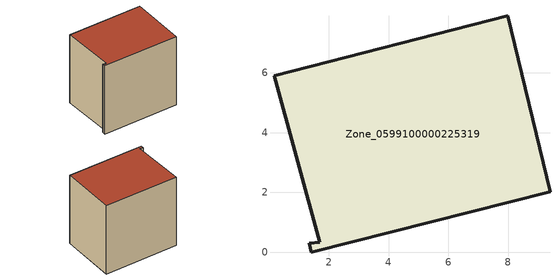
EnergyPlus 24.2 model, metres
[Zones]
Zone_0599100000225319
 floor ground (C_G): 1.34,0.3 1.69,0.34 0.17,5.9 7.99,7.91 9.4,2.03 1.41,0 z0
 wall outside (C_F): 9.4,2.03 7.99,7.91 0.17,5.9 1.69,0.34 1.34,0.3 1.41,0 9.4,2.03 z0:7.81
 roof outside (C_R): 1.69,0.34 1.34,0.3 1.41,0 9.4,2.03 7.99,7.91 0.17,5.9 z7.81
[BUILDING]
Pand.0599100000225319: North Axis=0; Terrain=City; Loads Convergence Tolerance Value=0.04; Temperature Convergence Tolerance Value=0.4; Solar Distribution=FullExterior; Maximum Number of Warmup Days=25; Minimum Number of Warmup Days=1
[Site:Location]
Rotterdam.The.Hague.AP_ZH_NLD Design_Conditions: Latitude=51.96; Longitude=4.45; Time Zone=1; Elevation=-4.5
[SITE:GROUNDTEMPERATURE:BUILDINGSURFACE]
18, 18, 18, 18, 18, 18, 18, 18, 18, 18, 18, 18
[MATERIAL] Thermal Absorptance=0.9; Solar Absorptance=0.7; Visible Absorptance=0.7
Name | Roughness | Thickness | Conductivity | Density | Specific Heat
G.TI.1965-1974 | MediumSmooth | 0.15 | 0.882353 | 540 | 1210
F.TI.1965-1974 | Rough | 0.3 | 0.697674 | 1920 | 840
R.TI.1965-1974 | MediumRough | 0.2 | 0.232558 | 1500 | 1000
[CONSTRUCTION]
C_G: G.TI.1965-1974
C_F: F.TI.1965-1974
C_R: R.TI.1965-1974
[ZONE]
Zone_0599100000225319: Type=1; Multiplier=1; Ceiling Height=Autocalculate; Volume=Autocalculate; Floor Area=autocalculate; Part of Total Floor Area=Yes
[ZONEINFILTRATION:DESIGNFLOWRATE]
Infil_Zone_0599100000225319: Zone or ZoneList or Space or SpaceList=Zone_0599100000225319; Schedule=AlwaysOn; Design Flow Rate Calculation Method=Flow/Area; Flow Rate per Floor Area=0.003; Constant Term Coefficient=1; Temperature Term Coefficient=0; Velocity Term Coefficient=0; Velocity Squared Term Coefficient=0
[HVACTEMPLATE:ZONE:IDEALLOADSAIRSYSTEM]
Zone_0599100000225319: Maximum Heating Supply Air Temperature=50; Minimum Cooling Supply Air Temperature=13; Maximum Heating Supply Air Humidity Ratio=0.0156; Minimum Cooling Supply Air Humidity Ratio=0.0077; Heating Limit=NoLimit; Cooling Limit=NoLimit; Dehumidification Control Type=ConstantSensibleHeatRatio; Cooling Sensible Heat Ratio=0.7; Dehumidification Setpoint=60; Humidification Control Type=None; Humidification Setpoint=30; Outdoor Air Method=None; Outdoor Air Flow Rate per Person=0.00944; Outdoor Air Flow Rate per Zone Floor Area=0; Outdoor Air Flow Rate per Zone=0; Demand Controlled Ventilation Type=None; Outdoor Air Economizer Type=NoEconomizer; Heat Recovery Type=None; Sensible Heat Recovery Effectiveness=0.7; Latent Heat Recovery Effectiveness=0.65
[ZONECONTROL:THERMOSTAT]
ThermostatControl_Zone_0599100000225319: Zone or ZoneList=Zone_0599100000225319; Control Type Schedule=DualSetpointControlType; Control 1=Thermostat_Zone_0599100000225319; Temperature Difference Between Cutout And Setpoint=0
[THERMOSTATSETPOINT:DUALSETPOINT]
Thermostat_Zone_0599100000225319: Heating Setpoint Temperature Schedule=HeatingSetpoint_Zone_0599100000225319; Cooling Setpoint Temperature Schedule=CoolingSetpoint_Zone_0599100000225319
[SCHEDULE:COMPACT]
HeatingSetpoint_Zone_0599100000225319: Through: 12/31, For: AllDays, Until: 24:00, 21
CoolingSetpoint_Zone_0599100000225319: Through: 12/31, For: AllDays, Until: 24:00, 24
DualSetpointControlType: Through: 12/31, For: AllDays, Until: 24:00, 4
AlwaysOn: Through: 12/31, For: AllDays, Until: 24:00, 1
